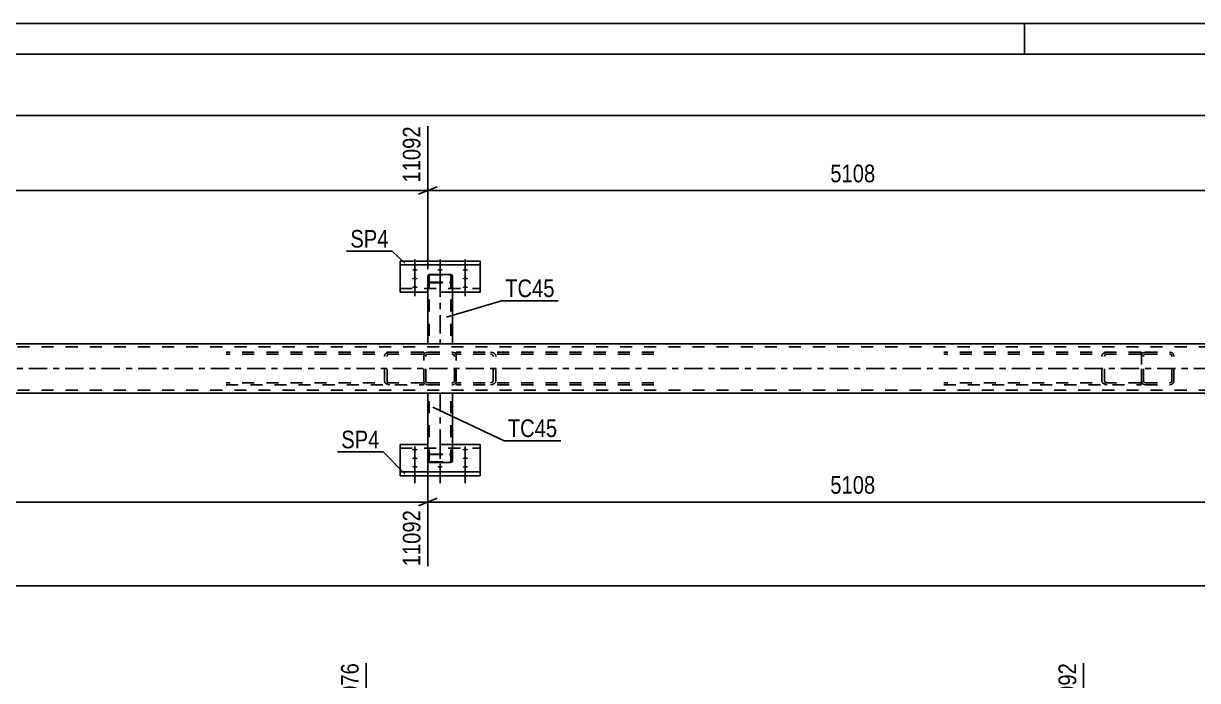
# Model space of a CAD drawing. Header units: millimetres. Extents: x -81 to 760, y -449 to 145.
# Drawn here: x 387.3 to 578.2, y 38.6 to 145.3 of the extents above; entities that cross this region are included whole.
import ezdxf

# ---------------------------------------------------------------- set-up
doc = ezdxf.new("R2010")
doc.units = ezdxf.units.MM
doc.linetypes.add('DXK_LINE_DOT2', pattern=[3.9198, 1.9599, -1.9599])
doc.linetypes.add('DXK_LINE_DOT3', pattern=[5.9187, 2.979, -0.9799, 0.9799, -0.9799])
doc.styles.add('Arial Narrow', font='ARIALN.TTF', dxfattribs={"height": 0.2})

# ---------------------------------------------------------------- blocks, each defined once
blk = doc.blocks.new('Unknown-389626899-1162 - 18990')
at = {"color": 5, "linetype": 'Continuous'}
for p, q in [((760.08, 145.34), (-80.92, 145.34)), ((550.08, 140.34), (550.08, 145.34)), ((755.08, 140.34), (-75.92, 140.34))]:
    blk.add_line(p, q, dxfattribs=at)
blk = doc.blocks.new('Part-389626899-47862 - 47854')
at = {"color": 7, "linetype": 'DXK_LINE_DOT2'}
for p, q in [((453.07, 91.95), (452.83, 91.9)), ((452.95, 91.61), (453.07, 91.63)), ((453.07, 91.95), (457.07, 91.95)), ((453.07, 91.63), (457.07, 91.63)), ((457.32, 91.9), (457.07, 91.95)), ((457.07, 91.63), (457.2, 91.61)), ((452.48, 91.55), (452.43, 91.31)), ((452.43, 87.31), (452.43, 91.31)), ((452.75, 91.31), (452.78, 91.43)), ((452.75, 87.31), (452.75, 91.31)), ((457.37, 91.43), (457.39, 91.31)), ((457.39, 87.31), (457.39, 91.31)), ((457.71, 91.31), (457.66, 91.55)), ((457.71, 87.31), (457.71, 91.31)), ((452.43, 87.31), (452.48, 87.07)), ((452.78, 87.19), (452.75, 87.31)), ((452.83, 86.72), (453.07, 86.67)), ((453.07, 86.99), (452.95, 87.01)), ((453.07, 86.99), (457.07, 86.99)), ((453.07, 86.67), (457.07, 86.67)), ((457.2, 87.01), (457.07, 86.99)), ((457.07, 86.67), (457.32, 86.72)), ((457.39, 87.31), (457.37, 87.19)), ((457.66, 87.07), (457.71, 87.31))]:
    blk.add_line(p, q, dxfattribs=at)
for centre, radius, start, end in [((453.07, 91.31), 0.64, 112.5, 157.5), ((457.07, 91.31), 0.64, 22.5, 67.5), ((453.07, 91.31), 0.32, 112.5, 157.5), ((457.07, 91.31), 0.32, 22.5, 67.5), ((453.07, 87.31), 0.64, 202.5, 247.5), ((453.07, 87.31), 0.32, 202.5, 247.5), ((457.07, 87.31), 0.32, 292.5, 337.5), ((457.07, 87.31), 0.64, 292.5, 337.5)]:
    blk.add_arc(centre, radius, start, end, dxfattribs=at)
blk = doc.blocks.new('Part-389626899-47858 - 47854')
at = {"color": 7, "linetype": 'DXK_LINE_DOT2'}
for p, q in [((457.85, 91.95), (457.71, 91.93)), ((457.71, 86.69), (457.71, 91.93)), ((457.85, 91.63), (457.71, 91.61)), ((489.84, 91.95), (457.85, 91.95)), ((489.84, 91.63), (457.85, 91.63)), ((463.6, 91.9), (463.27, 91.95)), ((463.27, 91.63), (463.43, 91.61)), ((463.67, 91.43), (463.7, 91.31)), ((463.7, 87.31), (463.7, 91.31)), ((464.14, 91.31), (464.07, 91.55)), ((464.14, 87.31), (464.14, 91.31)), ((457.71, 87.01), (457.85, 86.99)), ((457.85, 86.67), (457.71, 86.69)), ((489.84, 86.99), (457.85, 86.99)), ((489.84, 86.67), (457.85, 86.67)), ((463.43, 87.01), (463.27, 86.99)), ((463.27, 86.67), (463.6, 86.72)), ((463.7, 87.31), (463.67, 87.19)), ((464.07, 87.07), (464.14, 87.31))]:
    blk.add_line(p, q, dxfattribs=at)
for centre, radius, start, end in [((463.4, 91.14), 0.792, 31.978, 75.1661), ((463.33, 91.22), 0.396, 31.978, 75.1661), ((463.33, 87.4), 0.396, 284.8339, 328.022), ((463.4, 87.48), 0.792, 284.8339, 328.022)]:
    blk.add_arc(centre, radius, start, end, dxfattribs=at)
blk = doc.blocks.new('Part-389626899-47863 - 47854')
at = {"color": 7, "linetype": 'DXK_LINE_DOT2'}
for p, q in [((569.74, 91.95), (569.5, 91.9)), ((569.62, 91.61), (569.74, 91.63)), ((569.74, 91.95), (573.74, 91.95)), ((569.74, 91.63), (573.74, 91.63)), ((573.99, 91.9), (573.74, 91.95)), ((573.74, 91.63), (573.86, 91.61)), ((569.15, 91.55), (569.1, 91.31)), ((569.1, 87.31), (569.1, 91.31)), ((569.42, 91.31), (569.44, 91.43)), ((569.42, 87.31), (569.42, 91.31)), ((574.04, 91.43), (574.06, 91.31)), ((574.06, 87.31), (574.06, 91.31)), ((574.38, 91.31), (574.33, 91.55)), ((574.38, 87.31), (574.38, 91.31)), ((569.1, 87.31), (569.15, 87.07)), ((569.44, 87.19), (569.42, 87.31)), ((569.5, 86.72), (569.74, 86.67)), ((569.74, 86.99), (569.62, 87.01)), ((569.74, 86.99), (573.74, 86.99)), ((569.74, 86.67), (573.74, 86.67)), ((573.86, 87.01), (573.74, 86.99)), ((573.74, 86.67), (573.99, 86.72)), ((574.06, 87.31), (574.04, 87.19)), ((574.33, 87.07), (574.38, 87.31))]:
    blk.add_line(p, q, dxfattribs=at)
for centre, radius, start, end in [((569.74, 91.31), 0.64, 112.5, 157.5), ((573.74, 91.31), 0.64, 22.5, 67.5), ((569.74, 91.31), 0.32, 112.5, 157.5), ((573.74, 91.31), 0.32, 22.5, 67.5), ((569.74, 87.31), 0.64, 202.5, 247.5), ((569.74, 87.31), 0.32, 202.5, 247.5), ((573.74, 87.31), 0.32, 292.5, 337.5), ((573.74, 87.31), 0.64, 292.5, 337.5)]:
    blk.add_arc(centre, radius, start, end, dxfattribs=at)
blk = doc.blocks.new('Part-389626899-47865 - 47854')
at = {"color": 2, "linetype": 'Continuous'}
for p, q in [((453.07, 74.2), (453.07, 85.31)), ((453.07, 85.31), (453.11, 85.31)), ((453.11, 85.31), (457.07, 85.31)), ((457.07, 74.2), (457.07, 85.31)), ((453.11, 74.14), (453.07, 74.2)), ((453.21, 74.08), (453.11, 74.14)), ((453.37, 74.05), (453.21, 74.08)), ((453.55, 74.03), (453.37, 74.05)), ((453.55, 74.03), (456.59, 74.03)), ((456.78, 74.05), (456.59, 74.03)), ((456.93, 74.08), (456.78, 74.05)), ((457.04, 74.14), (456.93, 74.08)), ((457.07, 74.2), (457.04, 74.14))]:
    blk.add_line(p, q, dxfattribs=at)
at = {"color": 7, "linetype": 'DXK_LINE_DOT2'}
for p, q in [((453.31, 74.2), (453.31, 85.31)), ((453.31, 85.31), (453.33, 85.31)), ((456.83, 74.2), (456.83, 85.31)), ((453.07, 75.24), (453.11, 75.3)), ((453.11, 75.3), (453.21, 75.35)), ((453.21, 75.35), (453.37, 75.39)), ((453.33, 75.27), (453.31, 75.24)), ((453.38, 75.3), (453.33, 75.27)), ((453.37, 75.39), (453.55, 75.4)), ((453.46, 75.31), (453.38, 75.3)), ((453.55, 75.32), (453.46, 75.31)), ((453.55, 75.4), (456.59, 75.4)), ((453.55, 75.32), (456.59, 75.32)), ((456.59, 75.4), (456.78, 75.39)), ((456.68, 75.31), (456.59, 75.32)), ((456.76, 75.3), (456.68, 75.31)), ((456.76, 75.3), (456.78, 75.29)), ((456.78, 75.39), (456.93, 75.35)), ((456.78, 75.29), (456.81, 75.27)), ((456.83, 75.24), (456.81, 75.27)), ((456.93, 75.35), (457.04, 75.3)), ((457.04, 75.3), (457.07, 75.24)), ((453.31, 74.2), (453.33, 74.17)), ((453.33, 74.17), (453.38, 74.14)), ((453.38, 74.14), (453.46, 74.12)), ((453.46, 74.12), (453.55, 74.12)), ((453.55, 74.12), (456.59, 74.12)), ((456.59, 74.12), (456.68, 74.12)), ((456.68, 74.12), (456.76, 74.14)), ((456.76, 74.14), (456.81, 74.17)), ((456.81, 74.17), (456.83, 74.2))]:
    blk.add_line(p, q, dxfattribs=at)
at = {"color": 7, "linetype": 'DXK_LINE_DOT3'}
blk.add_line((455.07, 85.31), (455.07, 74.72), dxfattribs=at)
blk = doc.blocks.new('Part-389626899-47876 - 47854')
at = {"color": 7, "linetype": 'DXK_LINE_DOT2'}
for p, q in [((580.38, 92.83), (9.41, 92.83)), ((457.07, 93.31), (453.07, 93.31)), ((580.38, 85.79), (9.41, 85.79)), ((457.07, 85.31), (453.07, 85.31))]:
    blk.add_line(p, q, dxfattribs=at)
at = {"color": 2, "linetype": 'Continuous'}
for p, q in [((453.07, 93.31), (223.74, 93.31)), ((580.38, 93.31), (457.07, 93.31)), ((453.07, 85.31), (223.74, 85.31)), ((580.38, 85.31), (457.07, 85.31))]:
    blk.add_line(p, q, dxfattribs=at)
at = {"color": 7, "linetype": 'DXK_LINE_DOT3'}
blk.add_line((9.41, 89.31), (580.38, 89.31), dxfattribs=at)
blk = doc.blocks.new('Part-389626899-47905 - 47854')
at = {"color": 2, "linetype": 'Continuous'}
for p, q in [((453.07, 104.42), (453.11, 104.48)), ((453.07, 104.42), (453.07, 93.31)), ((453.11, 104.48), (453.21, 104.54)), ((453.21, 104.54), (453.37, 104.57)), ((453.37, 104.57), (453.55, 104.59)), ((453.55, 104.59), (456.59, 104.59)), ((456.59, 104.59), (456.78, 104.57)), ((456.78, 104.57), (456.93, 104.54)), ((456.93, 104.54), (457.04, 104.48)), ((457.04, 104.48), (457.07, 104.42)), ((457.07, 104.42), (457.07, 93.31)), ((456.59, 93.31), (453.07, 93.31)), ((457.04, 93.31), (456.59, 93.31)), ((457.07, 93.31), (457.04, 93.31))]:
    blk.add_line(p, q, dxfattribs=at)
at = {"color": 7, "linetype": 'DXK_LINE_DOT2'}
for p, q in [((453.11, 103.32), (453.07, 103.38)), ((453.21, 103.27), (453.11, 103.32)), ((453.37, 103.23), (453.21, 103.27)), ((453.33, 104.45), (453.31, 104.42)), ((453.31, 104.42), (453.31, 93.31)), ((453.31, 103.38), (453.33, 103.35)), ((453.38, 104.48), (453.33, 104.45)), ((453.33, 103.35), (453.38, 103.32)), ((453.55, 103.22), (453.37, 103.23)), ((453.46, 104.5), (453.38, 104.48)), ((453.38, 103.32), (453.46, 103.31)), ((453.55, 104.5), (453.46, 104.5)), ((453.46, 103.31), (453.55, 103.3)), ((453.55, 104.5), (456.59, 104.5)), ((453.55, 103.3), (456.59, 103.3)), ((453.55, 103.22), (456.59, 103.22)), ((456.68, 104.5), (456.59, 104.5)), ((456.59, 103.3), (456.68, 103.31)), ((456.78, 103.23), (456.59, 103.22)), ((456.76, 104.48), (456.68, 104.5)), ((456.68, 103.31), (456.76, 103.32)), ((456.81, 104.45), (456.76, 104.48)), ((456.76, 103.32), (456.78, 103.33)), ((456.78, 103.33), (456.81, 103.35)), ((456.93, 103.27), (456.78, 103.23)), ((456.83, 104.42), (456.81, 104.45)), ((456.81, 103.35), (456.83, 103.38)), ((456.83, 104.42), (456.83, 93.31)), ((457.04, 103.32), (456.93, 103.27)), ((457.07, 103.38), (457.04, 103.32)), ((453.31, 93.31), (453.33, 93.31)), ((453.33, 93.31), (453.37, 93.31)), ((453.37, 93.31), (453.38, 93.31)), ((456.59, 93.31), (456.93, 93.31))]:
    blk.add_line(p, q, dxfattribs=at)
at = {"color": 7, "linetype": 'DXK_LINE_DOT3'}
blk.add_line((455.07, 103.9), (455.07, 93.31), dxfattribs=at)
blk = doc.blocks.new('Bolt-389626899-48036 - 47854')
at = {"linetype": 'Continuous'}
for points in [[(450.97, 105.46), (451.06, 105.45), (451.15, 105.44), (451.23, 105.43), (451.3, 105.41), (451.35, 105.38), (451.39, 105.35), (451.41, 105.32), (451.41, 105.29), (451.39, 105.26), (451.35, 105.23), (451.3, 105.2), (451.23, 105.18), (451.15, 105.17), (451.06, 105.16), (450.97, 105.15), (450.88, 105.16), (450.79, 105.17), (450.71, 105.18), (450.65, 105.2), (450.59, 105.23), (450.55, 105.26), (450.53, 105.29), (450.53, 105.32), (450.55, 105.35), (450.59, 105.38), (450.65, 105.41), (450.71, 105.43), (450.79, 105.44), (450.88, 105.45)], [(455.07, 105.46), (455.16, 105.45), (455.25, 105.44), (455.33, 105.43), (455.4, 105.41), (455.45, 105.38), (455.49, 105.35), (455.51, 105.32), (455.51, 105.29), (455.49, 105.26), (455.45, 105.23), (455.4, 105.2), (455.33, 105.18), (455.25, 105.17), (455.16, 105.16), (455.07, 105.15), (454.98, 105.16), (454.89, 105.17), (454.81, 105.18), (454.75, 105.2), (454.69, 105.23), (454.65, 105.26), (454.63, 105.29), (454.63, 105.32), (454.65, 105.35), (454.69, 105.38), (454.75, 105.41), (454.81, 105.43), (454.89, 105.44), (454.98, 105.45)], [(459.17, 105.46), (459.26, 105.45), (459.35, 105.44), (459.43, 105.43), (459.5, 105.41), (459.55, 105.38), (459.59, 105.35), (459.61, 105.32), (459.61, 105.29), (459.59, 105.26), (459.55, 105.23), (459.5, 105.2), (459.43, 105.18), (459.35, 105.17), (459.26, 105.16), (459.17, 105.15), (459.08, 105.16), (458.99, 105.17), (458.91, 105.18), (458.85, 105.2), (458.79, 105.23), (458.75, 105.26), (458.73, 105.29), (458.73, 105.32), (458.75, 105.35), (458.79, 105.38), (458.85, 105.41), (458.91, 105.43), (458.99, 105.44), (459.08, 105.45)], [(450.97, 104.05), (451.06, 104.05), (451.15, 104.04), (451.23, 104.02), (451.3, 104), (451.35, 103.98), (451.39, 103.95), (451.41, 103.92), (451.41, 103.89), (451.39, 103.86), (451.35, 103.83), (451.3, 103.8), (451.23, 103.78), (451.15, 103.76), (451.06, 103.76), (450.97, 103.75), (450.88, 103.76), (450.79, 103.76), (450.71, 103.78), (450.65, 103.8), (450.59, 103.83), (450.55, 103.86), (450.53, 103.89), (450.53, 103.92), (450.55, 103.95), (450.59, 103.98), (450.65, 104), (450.71, 104.02), (450.79, 104.04), (450.88, 104.05)], [(459.17, 104.05), (459.26, 104.05), (459.35, 104.04), (459.43, 104.02), (459.5, 104), (459.55, 103.98), (459.59, 103.95), (459.61, 103.92), (459.61, 103.89), (459.59, 103.86), (459.55, 103.83), (459.5, 103.8), (459.43, 103.78), (459.35, 103.76), (459.26, 103.76), (459.17, 103.75), (459.08, 103.76), (458.99, 103.76), (458.91, 103.78), (458.85, 103.8), (458.79, 103.83), (458.75, 103.86), (458.73, 103.89), (458.73, 103.92), (458.75, 103.95), (458.79, 103.98), (458.85, 104), (458.91, 104.02), (458.99, 104.04), (459.08, 104.05)], [(450.97, 102.65), (451.06, 102.65), (451.15, 102.64), (451.23, 102.62), (451.3, 102.6), (451.35, 102.58), (451.39, 102.55), (451.41, 102.52), (451.41, 102.48), (451.39, 102.45), (451.35, 102.42), (451.3, 102.4), (451.23, 102.38), (451.15, 102.36), (451.06, 102.35), (450.97, 102.35), (450.88, 102.35), (450.79, 102.36), (450.71, 102.38), (450.65, 102.4), (450.59, 102.42), (450.55, 102.45), (450.53, 102.48), (450.53, 102.52), (450.55, 102.55), (450.59, 102.58), (450.65, 102.6), (450.71, 102.62), (450.79, 102.64), (450.88, 102.65)], [(459.17, 102.65), (459.26, 102.65), (459.35, 102.64), (459.43, 102.62), (459.5, 102.6), (459.55, 102.58), (459.59, 102.55), (459.61, 102.52), (459.61, 102.48), (459.59, 102.45), (459.55, 102.42), (459.5, 102.4), (459.43, 102.38), (459.35, 102.36), (459.26, 102.35), (459.17, 102.35), (459.08, 102.35), (458.99, 102.36), (458.91, 102.38), (458.85, 102.4), (458.79, 102.42), (458.75, 102.45), (458.73, 102.48), (458.73, 102.52), (458.75, 102.55), (458.79, 102.58), (458.85, 102.6), (458.91, 102.62), (458.99, 102.64), (459.08, 102.65)]]:
    blk.add_hatch(color=1, dxfattribs=at).paths.add_polyline_path(points)
at = {"color": 1, "linetype": 'Continuous'}
for p, q in [((450.97, 107), (450.97, 103.88)), ((455.07, 107), (455.07, 103.88)), ((459.17, 107), (459.17, 103.88)), ((450.97, 105.59), (450.97, 102.47)), ((459.17, 105.59), (459.17, 102.47)), ((450.97, 104.19), (450.97, 101.07)), ((459.17, 104.19), (459.17, 101.07))]:
    blk.add_line(p, q, dxfattribs=at)
at = {"color": 1, "linetype": 'DXK_LINE_DOT2'}
blk.add_line((455.07, 104.19), (455.07, 101.07), dxfattribs=at)
blk = doc.blocks.new('Part-389626899-47908 - 47854')
at = {"color": 2, "linetype": 'Continuous'}
for p, q in [((448.57, 71.89), (448.57, 76.94)), ((453.07, 76.94), (448.57, 76.94)), ((461.57, 76.94), (457.07, 76.94)), ((461.57, 71.89), (461.57, 76.94)), ((448.57, 72.49), (461.57, 72.49)), ((448.57, 71.89), (461.57, 71.89))]:
    blk.add_line(p, q, dxfattribs=at)
at = {"color": 7, "linetype": 'DXK_LINE_DOT2'}
for p, q in [((457.07, 76.94), (453.07, 76.94)), ((448.57, 76.34), (461.57, 76.34))]:
    blk.add_line(p, q, dxfattribs=at)
blk = doc.blocks.new('Part-389626899-47909 - 47854')
at = {"color": 2, "linetype": 'Continuous'}
for p, q in [((448.57, 106.73), (461.57, 106.73)), ((448.57, 106.73), (448.57, 101.68)), ((448.57, 106.13), (461.57, 106.13)), ((461.57, 106.73), (461.57, 101.68)), ((453.07, 101.68), (448.57, 101.68)), ((461.57, 101.68), (457.07, 101.68))]:
    blk.add_line(p, q, dxfattribs=at)
at = {"color": 7, "linetype": 'DXK_LINE_DOT2'}
for p, q in [((448.57, 102.28), (461.57, 102.28)), ((457.07, 101.68), (453.07, 101.68))]:
    blk.add_line(p, q, dxfattribs=at)
blk = doc.blocks.new('Part-389626899-47960 - 47854')
at = {"color": 7, "linetype": 'DXK_LINE_DOT2'}
for p, q in [((452.3, 91.95), (420.3, 91.95)), ((452.3, 91.63), (420.3, 91.63)), ((446.88, 91.95), (446.55, 91.9)), ((446.71, 91.61), (446.88, 91.63)), ((452.43, 91.93), (452.3, 91.95)), ((452.3, 91.63), (452.43, 91.61)), ((452.43, 86.69), (452.43, 91.93)), ((446.08, 91.55), (446.01, 91.31)), ((446.01, 87.31), (446.01, 91.31)), ((446.44, 91.31), (446.48, 91.43)), ((446.44, 87.31), (446.44, 91.31)), ((452.3, 86.99), (420.3, 86.99)), ((420.3, 86.67), (452.3, 86.67)), ((446.01, 87.31), (446.08, 87.07)), ((446.48, 87.19), (446.44, 87.31)), ((446.55, 86.72), (446.88, 86.67)), ((446.88, 86.99), (446.71, 87.01)), ((452.3, 86.99), (452.43, 87.01)), ((452.3, 86.67), (452.43, 86.69))]:
    blk.add_line(p, q, dxfattribs=at)
for centre, radius, start, end in [((446.75, 91.14), 0.792, 104.8339, 148.022), ((446.81, 91.22), 0.396, 104.8339, 148.022), ((446.75, 87.48), 0.792, 211.978, 255.1661), ((446.81, 87.4), 0.396, 211.978, 255.1661)]:
    blk.add_arc(centre, radius, start, end, dxfattribs=at)
blk = doc.blocks.new('Part-389626899-47962 - 47854')
at = {"color": 7, "linetype": 'DXK_LINE_DOT2'}
for p, q in [((568.96, 91.95), (536.97, 91.95)), ((568.96, 91.63), (536.97, 91.63)), ((563.54, 91.95), (563.21, 91.9)), ((563.38, 91.61), (563.54, 91.63)), ((569.1, 91.93), (568.96, 91.95)), ((568.96, 91.63), (569.1, 91.61)), ((569.1, 91.93), (569.1, 86.69)), ((562.74, 91.55), (562.68, 91.31)), ((562.68, 87.31), (562.68, 91.31)), ((563.11, 91.31), (563.14, 91.43)), ((563.11, 87.31), (563.11, 91.31)), ((568.96, 86.99), (536.97, 86.99)), ((536.97, 86.67), (568.96, 86.67)), ((562.68, 87.31), (562.74, 87.07)), ((563.14, 87.19), (563.11, 87.31)), ((563.21, 86.72), (563.54, 86.67)), ((563.54, 86.99), (563.38, 87.01)), ((568.96, 86.99), (569.1, 87.01)), ((568.96, 86.67), (569.1, 86.69))]:
    blk.add_line(p, q, dxfattribs=at)
for centre, radius, start, end in [((563.42, 91.14), 0.792, 104.8339, 148.022), ((563.48, 91.22), 0.396, 104.8339, 148.022), ((563.42, 87.48), 0.792, 211.978, 255.1661), ((563.48, 87.4), 0.396, 211.978, 255.1661)]:
    blk.add_arc(centre, radius, start, end, dxfattribs=at)
blk = doc.blocks.new('Bolt-389626899-48035 - 47854')
at = {"linetype": 'Continuous'}
for points in [[(450.97, 75.97), (450.88, 75.97), (450.79, 75.98), (450.71, 76), (450.65, 76.02), (450.59, 76.05), (450.55, 76.07), (450.53, 76.1), (450.53, 76.14), (450.55, 76.17), (450.59, 76.2), (450.65, 76.22), (450.71, 76.24), (450.79, 76.26), (450.88, 76.27), (450.97, 76.27), (451.06, 76.27), (451.15, 76.26), (451.23, 76.24), (451.3, 76.22), (451.35, 76.2), (451.39, 76.17), (451.41, 76.14), (451.41, 76.1), (451.39, 76.07), (451.35, 76.05), (451.3, 76.02), (451.23, 76), (451.15, 75.98), (451.06, 75.97)], [(450.97, 74.57), (450.88, 74.57), (450.79, 74.58), (450.71, 74.6), (450.65, 74.62), (450.59, 74.64), (450.55, 74.67), (450.53, 74.7), (450.53, 74.73), (450.55, 74.76), (450.59, 74.79), (450.65, 74.82), (450.71, 74.84), (450.79, 74.86), (450.88, 74.87), (450.97, 74.87), (451.06, 74.87), (451.15, 74.86), (451.23, 74.84), (451.3, 74.82), (451.35, 74.79), (451.39, 74.76), (451.41, 74.73), (451.41, 74.7), (451.39, 74.67), (451.35, 74.64), (451.3, 74.62), (451.23, 74.6), (451.15, 74.58), (451.06, 74.57)], [(459.17, 75.97), (459.08, 75.97), (458.99, 75.98), (458.91, 76), (458.85, 76.02), (458.79, 76.05), (458.75, 76.07), (458.73, 76.1), (458.73, 76.14), (458.75, 76.17), (458.79, 76.2), (458.85, 76.22), (458.91, 76.24), (458.99, 76.26), (459.08, 76.27), (459.17, 76.27), (459.26, 76.27), (459.35, 76.26), (459.43, 76.24), (459.5, 76.22), (459.55, 76.2), (459.59, 76.17), (459.61, 76.14), (459.61, 76.1), (459.59, 76.07), (459.55, 76.05), (459.5, 76.02), (459.43, 76), (459.35, 75.98), (459.26, 75.97)], [(459.17, 74.57), (459.08, 74.57), (458.99, 74.58), (458.91, 74.6), (458.85, 74.62), (458.79, 74.64), (458.75, 74.67), (458.73, 74.7), (458.73, 74.73), (458.75, 74.76), (458.79, 74.79), (458.85, 74.82), (458.91, 74.84), (458.99, 74.86), (459.08, 74.87), (459.17, 74.87), (459.26, 74.87), (459.35, 74.86), (459.43, 74.84), (459.5, 74.82), (459.55, 74.79), (459.59, 74.76), (459.61, 74.73), (459.61, 74.7), (459.59, 74.67), (459.55, 74.64), (459.5, 74.62), (459.43, 74.6), (459.35, 74.58), (459.26, 74.57)], [(450.97, 73.17), (450.88, 73.17), (450.79, 73.18), (450.71, 73.19), (450.65, 73.22), (450.59, 73.24), (450.55, 73.27), (450.53, 73.3), (450.53, 73.33), (450.55, 73.36), (450.59, 73.39), (450.65, 73.42), (450.71, 73.44), (450.79, 73.45), (450.88, 73.46), (450.97, 73.47), (451.06, 73.46), (451.15, 73.45), (451.23, 73.44), (451.3, 73.42), (451.35, 73.39), (451.39, 73.36), (451.41, 73.33), (451.41, 73.3), (451.39, 73.27), (451.35, 73.24), (451.3, 73.22), (451.23, 73.19), (451.15, 73.18), (451.06, 73.17)], [(455.07, 73.17), (454.98, 73.17), (454.89, 73.18), (454.81, 73.19), (454.75, 73.22), (454.69, 73.24), (454.65, 73.27), (454.63, 73.3), (454.63, 73.33), (454.65, 73.36), (454.69, 73.39), (454.75, 73.42), (454.81, 73.44), (454.89, 73.45), (454.98, 73.46), (455.07, 73.47), (455.16, 73.46), (455.25, 73.45), (455.33, 73.44), (455.4, 73.42), (455.45, 73.39), (455.49, 73.36), (455.51, 73.33), (455.51, 73.3), (455.49, 73.27), (455.45, 73.24), (455.4, 73.22), (455.33, 73.19), (455.25, 73.18), (455.16, 73.17)], [(459.17, 73.17), (459.08, 73.17), (458.99, 73.18), (458.91, 73.19), (458.85, 73.22), (458.79, 73.24), (458.75, 73.27), (458.73, 73.3), (458.73, 73.33), (458.75, 73.36), (458.79, 73.39), (458.85, 73.42), (458.91, 73.44), (458.99, 73.45), (459.08, 73.46), (459.17, 73.47), (459.26, 73.46), (459.35, 73.45), (459.43, 73.44), (459.5, 73.42), (459.55, 73.39), (459.59, 73.36), (459.61, 73.33), (459.61, 73.3), (459.59, 73.27), (459.55, 73.24), (459.5, 73.22), (459.43, 73.19), (459.35, 73.18), (459.26, 73.17)]]:
    blk.add_hatch(color=1, dxfattribs=at).paths.add_polyline_path(points)
at = {"color": 1, "linetype": 'Continuous'}
for p, q in [((450.97, 76.61), (450.97, 73.49)), ((459.17, 76.61), (459.17, 73.49)), ((450.97, 75.21), (450.97, 72.09)), ((459.17, 75.21), (459.17, 72.09)), ((450.97, 73.8), (450.97, 70.68)), ((455.07, 73.8), (455.07, 70.68)), ((459.17, 73.8), (459.17, 70.68))]:
    blk.add_line(p, q, dxfattribs=at)
at = {"color": 1, "linetype": 'DXK_LINE_DOT2'}
blk.add_line((455.07, 76.61), (455.07, 73.49), dxfattribs=at)
blk = doc.blocks.new('StraightDimension-389626899-38967 - 6530')
at = {"color": 7, "linetype": 'Continuous'}
for p, q in [((559.69, -5), (559.69, 41.45)), ((596.27, 7), (596.27, 36.95)), ((561.19, 27.11), (558.19, 25.91)), ((594.77, 25.91), (597.77, 27.11)), ((559.69, 26.51), (596.27, 26.51))]:
    blk.add_line(p, q, dxfattribs=at)
at = {"color": 0, "linetype": 'Continuous'}
blk.add_wipeout([(595.67, 37.55), (591.47, 37.55), (591.47, 27.21), (595.67, 27.21)], dxfattribs=at)
at = {"color": 0}
blk.add_wipeout([(582.24, 27.26), (582.24, 31.46), (573.73, 31.46), (573.73, 27.26)], dxfattribs=at)
at = {"color": 3, "linetype": 'Continuous', "style": 'Arial Narrow'}
blk.add_text('16200', height=2.863, rotation=90.0002, dxfattribs=at).set_placement((595.07, 27.81))
at = {"color": 3, "style": 'Arial Narrow'}
blk.add_text('2208', height=2.863, dxfattribs=at).set_placement((574.33, 27.86))
blk = doc.blocks.new('StraightDimension-389626899-38968 - 6530')
at = {"color": 7, "linetype": 'Continuous'}
for p, q in [((559.69, -5), (559.69, 41.45)), ((553.27, -5), (553.27, 36.95)), ((551.77, 25.91), (554.77, 27.11)), ((561.19, 27.11), (558.19, 25.91)), ((553.27, 26.51), (559.69, 26.51))]:
    blk.add_line(p, q, dxfattribs=at)
at = {"color": 0}
blk.add_wipeout([(559.83, 27.26), (559.83, 31.46), (553.14, 31.46), (553.14, 27.26)], dxfattribs=at)
at = {"color": 0, "linetype": 'Continuous'}
blk.add_wipeout([(559.09, 42.05), (554.89, 42.05), (554.89, 31.71), (559.09, 31.71)], dxfattribs=at)
at = {"color": 3, "linetype": 'Continuous', "style": 'Arial Narrow'}
blk.add_text('13992', height=2.863, rotation=90.0002, dxfattribs=at).set_placement((558.49, 32.31))
at = {"color": 3, "style": 'Arial Narrow'}
blk.add_text('161', height=2.863, dxfattribs=at).set_placement((553.74, 27.86))
blk = doc.blocks.new('StraightDimension-389626899-38970 - 6530')
at = {"color": 7, "linetype": 'Continuous'}
for p, q in [((443.03, -5.48), (443.03, 41.45)), ((448.31, -5), (448.31, 36.95)), ((441.53, 25.91), (444.53, 27.11)), ((449.81, 27.11), (446.81, 25.91)), ((443.03, 26.51), (448.31, 26.51))]:
    blk.add_line(p, q, dxfattribs=at)
at = {"color": 0, "linetype": 'Continuous'}
blk.add_wipeout([(447.71, 37.55), (443.51, 37.55), (443.51, 27.21), (447.71, 27.21)], dxfattribs=at)
at = {"color": 0}
blk.add_wipeout([(449.01, 21.56), (449.01, 25.76), (442.33, 25.76), (442.33, 21.56)], dxfattribs=at)
at = {"color": 3, "linetype": 'Continuous', "style": 'Arial Narrow'}
blk.add_text('11208', height=2.863, rotation=90.0002, dxfattribs=at).set_placement((447.11, 27.81))
at = {"color": 3, "style": 'Arial Narrow'}
blk.add_text('132', height=2.863, dxfattribs=at).set_placement((442.93, 22.16))
blk = doc.blocks.new('StraightDimension-389626899-38971 - 6530')
at = {"color": 7, "linetype": 'Continuous'}
for p, q in [((443.03, -5.48), (443.03, 41.45)), ((436.6, -5), (436.6, 36.95)), ((435.1, 25.91), (438.1, 27.11)), ((444.53, 27.11), (441.53, 25.91)), ((436.6, 26.51), (443.03, 26.51))]:
    blk.add_line(p, q, dxfattribs=at)
at = {"color": 0}
blk.add_wipeout([(443.16, 27.26), (443.16, 31.46), (436.47, 31.46), (436.47, 27.26)], dxfattribs=at)
at = {"color": 0, "linetype": 'Continuous'}
blk.add_wipeout([(442.43, 42.05), (438.23, 42.05), (438.23, 31.71), (442.43, 31.71)], dxfattribs=at)
at = {"color": 3, "linetype": 'Continuous', "style": 'Arial Narrow'}
blk.add_text('11076', height=2.863, rotation=90.0002, dxfattribs=at).set_placement((441.83, 32.31))
at = {"color": 3, "style": 'Arial Narrow'}
blk.add_text('161', height=2.863, dxfattribs=at).set_placement((437.07, 27.86))
blk = doc.blocks.new('StraightDimension-389626899-68994 - 47854')
at = {"color": 7, "linetype": 'Continuous'}
for p, q in [((591.28, 84.31), (591.28, 57.17)), ((453.07, 77.44), (453.07, 57.17)), ((454.57, 68.21), (451.57, 67.01)), ((453.07, 67.61), (591.28, 67.61)), ((589.78, 67.01), (592.78, 68.21))]:
    blk.add_line(p, q, dxfattribs=at)
at = {"color": 0}
blk.add_wipeout([(526.43, 68.36), (526.43, 72.56), (517.92, 72.56), (517.92, 68.36)], dxfattribs=at)
at = {"color": 0, "linetype": 'Continuous'}
blk.add_wipeout([(590.68, 66.91), (586.48, 66.91), (586.48, 56.57), (590.68, 56.57)], dxfattribs=at)
at = {"color": 3, "style": 'Arial Narrow'}
blk.add_text('5108', height=2.863, dxfattribs=at).set_placement((518.52, 68.96))
at = {"color": 3, "linetype": 'Continuous', "style": 'Arial Narrow'}
blk.add_text('16200', height=2.863, rotation=90.0002, dxfattribs=at).set_placement((590.08, 57.17))
blk = doc.blocks.new('StraightDimension-389626899-48367 - 47854')
at = {"color": 7, "linetype": 'Continuous'}
for p, q in [((453.07, 105.42), (453.07, 128.64)), ((451.57, 117.6), (454.57, 118.8)), ((219.74, 118.2), (453.07, 118.2))]:
    blk.add_line(p, q, dxfattribs=at)
at = {"color": 0, "linetype": 'Continuous'}
blk.add_wipeout([(452.47, 129.24), (448.27, 129.24), (448.27, 118.9), (452.47, 118.9)], dxfattribs=at)
at = {"color": 3, "linetype": 'Continuous', "style": 'Arial Narrow'}
blk.add_text('11092', height=2.863, rotation=90.0002, dxfattribs=at).set_placement((451.87, 119.5))
blk = doc.blocks.new('StraightDimension-389626899-48366 - 47854')
at = {"color": 7, "linetype": 'Continuous'}
for p, q in [((453.07, 105.42), (453.07, 128.64)), ((591.28, 99.11), (591.28, 128.64)), ((454.57, 118.8), (451.57, 117.6)), ((589.78, 117.6), (592.78, 118.8)), ((453.07, 118.2), (591.28, 118.2))]:
    blk.add_line(p, q, dxfattribs=at)
at = {"color": 0, "linetype": 'Continuous'}
blk.add_wipeout([(590.68, 129.24), (586.48, 129.24), (586.48, 118.9), (590.68, 118.9)], dxfattribs=at)
at = {"color": 0}
blk.add_wipeout([(526.43, 118.95), (526.43, 123.15), (517.92, 123.15), (517.92, 118.95)], dxfattribs=at)
at = {"color": 3, "linetype": 'Continuous', "style": 'Arial Narrow'}
blk.add_text('16200', height=2.863, rotation=90.0002, dxfattribs=at).set_placement((590.08, 119.5))
at = {"color": 3, "style": 'Arial Narrow'}
blk.add_text('5108', height=2.863, dxfattribs=at).set_placement((518.52, 119.55))
blk = doc.blocks.new('StraightDimension-389626899-58058 - 47854')
at = {"color": 7, "linetype": 'Continuous'}
blk.add_line((9.41, 130.41), (591.28, 130.41), dxfattribs=at)
blk = doc.blocks.new('StraightDimension-389626899-58127 - 47854')
at = {"color": 7, "linetype": 'Continuous'}
blk.add_line((8.41, 53.98), (592.28, 53.98), dxfattribs=at)
blk = doc.blocks.new('StraightDimension-389626899-68995 - 47854')
at = {"color": 7, "linetype": 'Continuous'}
for p, q in [((453.07, 77.44), (453.07, 57.17)), ((219.74, 67.61), (453.07, 67.61)), ((451.57, 67.01), (454.57, 68.21))]:
    blk.add_line(p, q, dxfattribs=at)
at = {"color": 0, "linetype": 'Continuous'}
blk.add_wipeout([(452.47, 66.91), (448.27, 66.91), (448.27, 56.57), (452.47, 56.57)], dxfattribs=at)
at = {"color": 3, "linetype": 'Continuous', "style": 'Arial Narrow'}
blk.add_text('11092', height=2.863, rotation=90.0002, dxfattribs=at).set_placement((451.87, 57.17))
blk = doc.blocks.new('Mark-389626899-48454 - 47854')
at = {"color": 0}
blk.add_wipeout([(445.21, 76.34), (445.21, 79.34), (439, 79.34), (439, 76.34)], dxfattribs=at)
blk.add_wipeout([(445.21, 76.34), (445.21, 79.34), (439, 79.34), (439, 76.34)], dxfattribs=at)
at = {"color": 30, "linetype": 'Continuous'}
for p in [(438.4, 75.74), (449.34, 72.2)]:
    blk.add_line(p, (445.81, 75.74), dxfattribs=at)
at = {"color": 3, "style": 'Arial Narrow'}
blk.add_text('SP4', height=2.863, dxfattribs=at).set_placement((439, 76.34))
blk = doc.blocks.new('Mark-389626899-48451 - 47854')
at = {"color": 0}
blk.add_wipeout([(473.69, 100.9), (473.69, 103.9), (465.65, 103.9), (465.65, 100.9)], dxfattribs=at)
blk.add_wipeout([(473.69, 100.9), (473.69, 103.9), (465.65, 103.9), (465.65, 100.9)], dxfattribs=at)
at = {"color": 30, "linetype": 'Continuous'}
for p, q in [((456.13, 97.65), (465.05, 100.3)), ((465.05, 100.3), (474.29, 100.3))]:
    blk.add_line(p, q, dxfattribs=at)
at = {"color": 3, "style": 'Arial Narrow'}
blk.add_text('TC45', height=2.863, dxfattribs=at).set_placement((465.65, 100.9))
blk = doc.blocks.new('Mark-389626899-48442 - 47854')
at = {"color": 0}
blk.add_wipeout([(474.12, 78.17), (474.12, 81.17), (466.08, 81.17), (466.08, 78.17)], dxfattribs=at)
blk.add_wipeout([(474.12, 78.17), (474.12, 81.17), (466.08, 81.17), (466.08, 78.17)], dxfattribs=at)
at = {"color": 30, "linetype": 'Continuous'}
for p, q in [((453.88, 83.04), (465.48, 77.57)), ((465.48, 77.57), (474.72, 77.57))]:
    blk.add_line(p, q, dxfattribs=at)
at = {"color": 3, "style": 'Arial Narrow'}
blk.add_text('TC45', height=2.863, dxfattribs=at).set_placement((466.08, 78.17))
blk = doc.blocks.new('Mark-389626899-48457 - 47854')
at = {"color": 0}
blk.add_wipeout([(446.69, 108.94), (446.69, 111.94), (440.48, 111.94), (440.48, 108.94)], dxfattribs=at)
blk.add_wipeout([(446.69, 108.94), (446.69, 111.94), (440.48, 111.94), (440.48, 108.94)], dxfattribs=at)
at = {"color": 30, "linetype": 'Continuous'}
for p in [(439.88, 108.34), (449.34, 106.42)]:
    blk.add_line(p, (447.29, 108.34), dxfattribs=at)
at = {"color": 3, "style": 'Arial Narrow'}
blk.add_text('SP4', height=2.863, dxfattribs=at).set_placement((440.48, 108.94))

msp = doc.modelspace()

# ---------------------------------------------------------------- block references
for name in ['Unknown-389626899-1162 - 18990', 'Bolt-389626899-48036 - 47854', 'Part-389626899-47909 - 47854', 'Part-389626899-47905 - 47854', 'Part-389626899-47876 - 47854', 'Part-389626899-47960 - 47854', 'Part-389626899-47862 - 47854', 'Part-389626899-47858 - 47854', 'Part-389626899-47962 - 47854', 'Part-389626899-47863 - 47854', 'Part-389626899-47865 - 47854', 'Part-389626899-47908 - 47854', 'Bolt-389626899-48035 - 47854']:
    msp.add_blockref(name, (0, 0))

# ---------------------------------------------------------------- next in the draw order: block references
for name in ['StraightDimension-389626899-48367 - 47854', 'StraightDimension-389626899-68994 - 47854', 'StraightDimension-389626899-38970 - 6530', 'StraightDimension-389626899-38967 - 6530']:
    msp.add_blockref(name, (0, 0))

# ---------------------------------------------------------------- next in the draw order: block references
for name in ['StraightDimension-389626899-48366 - 47854', 'StraightDimension-389626899-58127 - 47854', 'StraightDimension-389626899-38971 - 6530', 'StraightDimension-389626899-38968 - 6530']:
    msp.add_blockref(name, (0, 0))

# ---------------------------------------------------------------- next in the draw order: block references
for name in ['StraightDimension-389626899-58058 - 47854', 'StraightDimension-389626899-68995 - 47854']:
    msp.add_blockref(name, (0, 0))

# ---------------------------------------------------------------- next in the draw order: block references
for name in ['Mark-389626899-48457 - 47854', 'Mark-389626899-48451 - 47854', 'Mark-389626899-48442 - 47854', 'Mark-389626899-48454 - 47854']:
    msp.add_blockref(name, (0, 0))

doc.saveas('drawing.dxf')
